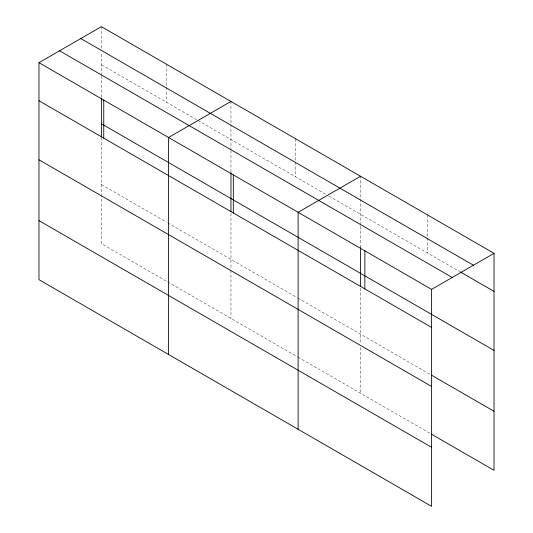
<?xml version="1.0" encoding="UTF-8"?>
<svg xmlns="http://www.w3.org/2000/svg" width="533" height="533" viewBox="0 0 533 533"><rect width="100%" height="100%" fill="white"/><g stroke="black" fill="none" stroke-linecap="round" stroke-linejoin="round"><path stroke-width="0.4" stroke-dasharray="2.67 2" d="M101.39 97.146L101.39 76.352M101.39 75.526L101.39 52.301M230.962 171.952L230.962 151.159M230.962 150.333L230.962 124.629M360.535 247.592L360.535 225.965M360.535 225.139L360.535 176.263M101.39 64.713L197.13 119.985M197.85 120.405L325.976 194.378M328.861 196.037L459.579 271.51M101.39 184.585L166.176 221.988M167.615 222.821L297.187 297.627M297.907 298.04L430.151 374.393M166.176 281.031L101.39 243.628L101.39 195.398M167.615 281.857L297.187 356.67M297.907 357.083L430.151 433.436M427.279 214.799L427.279 237.145M427.279 237.971L427.279 252.862M360.535 288.166L360.535 344.178M360.535 347.503L360.535 393.241M295.748 138.86L295.748 161.199M295.748 162.032L295.748 176.923M230.962 101.457L230.962 123.796M230.962 213.36L230.962 269.372M230.962 270.204L230.962 318.434M166.176 64.053L166.176 86.393M166.176 87.219L166.176 102.116M101.39 26.65L101.39 48.989M101.39 137.727L101.39 194.565"/><path stroke-width="0.8" d="M101.39 136.908L101.39 97.972M230.962 172.785L230.962 211.714M360.535 247.592L360.535 286.521M38.969 62.687L431.61 289.372L431.61 506.35L38.969 279.665L38.969 62.687L101.39 26.65L494.031 253.335L494.031 470.313L431.583 434.262M230.962 101.457L168.541 137.494L168.541 354.472M360.535 176.263L298.114 212.301L298.114 429.278M431.61 289.372L494.031 253.335M80.789 38.543L473.431 265.227M460.292 271.923L494.031 291.398M59.569 50.795L452.211 277.48M101.39 123.756L494.031 350.441M38.969 100.75L431.61 327.435M431.583 375.219L494.031 411.269M38.969 159.793L431.61 386.478M38.969 220.622L431.61 447.307M364.858 250.836L364.858 288.899M233.327 174.897L233.327 212.96M103.755 100.091L103.755 138.154"/></g></svg>
